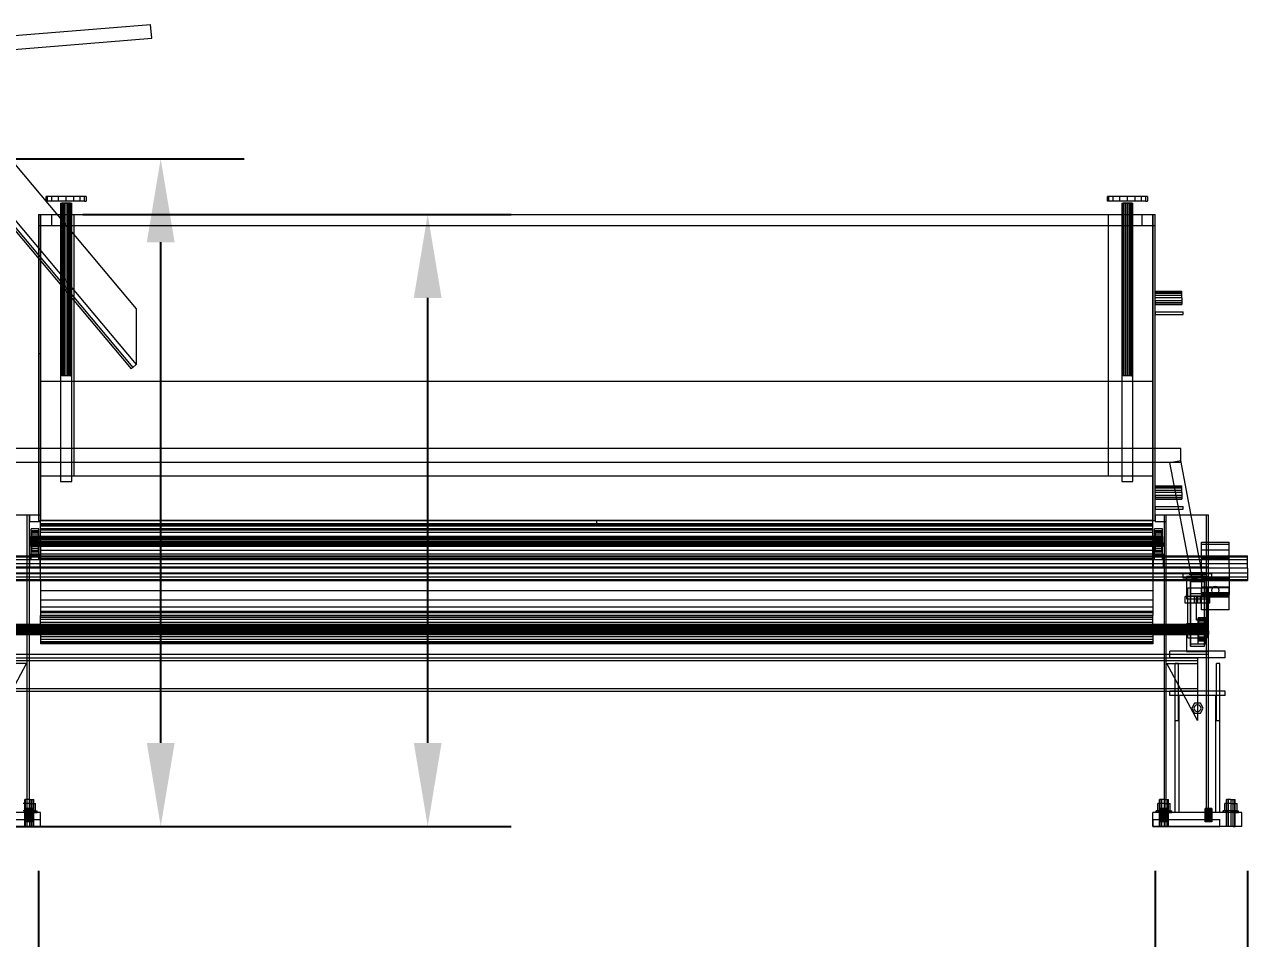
# Model space of a CAD drawing. Header units: millimetres. Extents: x -1970 to 34302, y -65268 to 6837.
# Drawn here: x 32103 to 34302, y -202 to 1442 of the extents above; entities that cross this region are included whole.
import ezdxf

# ---------------------------------------------------------------- set-up
doc = ezdxf.new("R2010")
doc.units = ezdxf.units.MM
for name, color, linetype, lineweight in [('COTAS_P', 1, 'Continuous', 0), ('lateral_C07', 7, 'Continuous', 0), ('lateral_tolva_provisional', 7, 'Continuous', 0)]:
    doc.layers.add(name, color=color, linetype=linetype, lineweight=lineweight)
doc.dimstyles.new('R19_100', dxfattribs={"dimtxt": 250, "dimasz": 150, "dimexe": 150, "dimexo": 80, "dimgap": 100, "dimtad": 1, "dimtih": 1, "dimtoh": 1, "dimdsep": 46, "dimcen": 0.09, "dimadec": 0, "dimazin": 0, "dimtfac": 1, "dimtdec": 4, "dimtofl": 0, "dimtmove": 0, "dimatfit": 3, "dimfxl": 1, "dimtolj": 1, "dimtzin": 0, "dimarcsym": 0})

# ---------------------------------------------------------------- blocks, each defined once
blk = doc.blocks.new('*D11')
at = {"layer": 'COTAS_P', "color": 0, "lineweight": -2, "transparency": 16777216}
for p, q in [((32028.1, 1200), (32498.1, 1200)), ((32348.1, 150), (32348.1, 1050)), ((32028.1, 0), (32498.1, 0))]:
    blk.add_line(p, q, dxfattribs=at)
at = {"layer": 'COTAS_P', "color": 0, "transparency": 16777216}
for points in [[(32323.1, 1050), (32373.1, 1050), (32348.1, 1200)], [(32323.1, 150), (32373.1, 150), (32348.1, 0)]]:
    blk.add_solid(points, dxfattribs=at)
at = {"layer": 'Defpoints', "color": 0, "transparency": 16777216}
for p in [(31948.1, 1200), (32348.1, 1200), (31948.1, 0)]:
    blk.add_point(p, dxfattribs=at)
blk = doc.blocks.new('*D20')
at = {"layer": 'COTAS_P', "color": 0, "lineweight": -2, "transparency": 16777216}
for p, q in [((32128.1, -80), (32128.1, -1050)), ((34136.1, -80), (34136.1, -1050)), ((32278.1, -900), (33986.1, -900))]:
    blk.add_line(p, q, dxfattribs=at)
at = {"layer": 'COTAS_P', "color": 0, "transparency": 16777216}
for points in [[(32278.1, -875), (32278.1, -925), (32128.1, -900)], [(33986.1, -875), (33986.1, -925), (34136.1, -900)]]:
    blk.add_solid(points, dxfattribs=at)
at = {"layer": 'Defpoints', "color": 0, "transparency": 16777216}
for p in [(32128.1, 0), (34136.1, 0), (34136.1, -900)]:
    blk.add_point(p, dxfattribs=at)
blk = doc.blocks.new('*D21')
at = {"layer": 'COTAS_P', "color": 0, "lineweight": -2, "transparency": 16777216}
for p, q in [((32208.1, 1100), (32978.1, 1100)), ((32828.1, 150), (32828.1, 950)), ((32208.1, 0), (32978.1, 0))]:
    blk.add_line(p, q, dxfattribs=at)
at = {"layer": 'COTAS_P', "color": 0, "transparency": 16777216}
for points in [[(32803.1, 950), (32853.1, 950), (32828.1, 1100)], [(32803.1, 150), (32853.1, 150), (32828.1, 0)]]:
    blk.add_solid(points, dxfattribs=at)
at = {"layer": 'Defpoints', "color": 0, "transparency": 16777216}
for p in [(32128.1, 1100), (32828.1, 1100), (32128.1, 0)]:
    blk.add_point(p, dxfattribs=at)
blk = doc.blocks.new('*D22')
at = {"layer": 'COTAS_P', "color": 0, "lineweight": -2, "transparency": 16777216}
for p, q in [((112.7, -80), (112.7, -2650)), ((34302.1, -80), (34302.1, -2650)), ((262.7, -2500), (34152.1, -2500))]:
    blk.add_line(p, q, dxfattribs=at)
at = {"layer": 'COTAS_P', "color": 0, "transparency": 16777216}
for points in [[(262.7, -2475), (262.7, -2525), (112.7, -2500)], [(34152.1, -2475), (34152.1, -2525), (34302.1, -2500)]]:
    blk.add_solid(points, dxfattribs=at)
at = {"layer": 'Defpoints', "color": 0, "transparency": 16777216}
for p in [(112.7, 0), (34302.1, 0), (34302.1, -2500)]:
    blk.add_point(p, dxfattribs=at)

msp = doc.modelspace()

# ---------------------------------------------------------------- linework, layer by layer
at = {"layer": 'lateral_C07'}
for p, q in [((31771.705, 1396.446), (32329.89, 1441.503)), ((32331.901, 1416.584), (32329.89, 1441.503)), ((31773.717, 1371.527), (32331.901, 1416.584))]:
    msp.add_line(p, q, dxfattribs=at)
at = {"layer": 'lateral_tolva_provisional'}
for p, q in [((32037.083, 1248), (32303.917, 930)), ((32037.083, 1148), (32303.917, 830)), ((32027.891, 1140.287), (32294.724, 822.287)), ((32030.955, 1142.858), (32297.789, 824.858)), ((32144.824, 1132), (32142.083, 1132)), ((32142.083, 1124), (32142.083, 1132)), ((32144.824, 1124), (32142.083, 1124)), ((32152.627, 1132), (32144.824, 1132)), ((32144.824, 1124), (32144.824, 1132)), ((32152.627, 1124), (32144.824, 1124)), ((32164.307, 1132), (32152.627, 1132)), ((32152.627, 1124), (32152.627, 1132)), ((32164.307, 1124), (32152.627, 1124)), ((32178.083, 1132), (32164.307, 1132)), ((32164.307, 1124), (32164.307, 1132)), ((32178.083, 1124), (32164.307, 1124)), ((32191.86, 1132), (32178.083, 1132)), ((32178.083, 1124), (32178.083, 1132)), ((32191.86, 1124), (32178.083, 1124)), ((32203.539, 1132), (32191.86, 1132)), ((32191.86, 1124), (32191.86, 1132)), ((32203.539, 1124), (32191.86, 1124)), ((32211.343, 1132), (32203.539, 1132)), ((32203.539, 1124), (32203.539, 1132)), ((32211.343, 1124), (32203.539, 1124)), ((32214.083, 1132), (32211.343, 1132)), ((32211.343, 1124), (32211.343, 1132)), ((32211.343, 1124), (32214.083, 1124)), ((32214.083, 1132), (32214.083, 1124)), ((34052.824, 1132), (34050.083, 1132)), ((34050.083, 1124), (34050.083, 1132)), ((34052.824, 1124), (34050.083, 1124)), ((34060.627, 1132), (34052.824, 1132)), ((34052.824, 1124), (34052.824, 1132)), ((34060.627, 1124), (34052.824, 1124)), ((34072.307, 1132), (34060.627, 1132)), ((34060.627, 1124), (34060.627, 1132)), ((34072.307, 1124), (34060.627, 1124)), ((34086.083, 1132), (34072.307, 1132)), ((34072.307, 1124), (34072.307, 1132)), ((34086.083, 1124), (34072.307, 1124)), ((34099.86, 1132), (34086.083, 1132)), ((34086.083, 1124), (34086.083, 1132)), ((34099.86, 1124), (34086.083, 1124)), ((34111.539, 1132), (34099.86, 1132)), ((34099.86, 1124), (34099.86, 1132)), ((34111.539, 1124), (34099.86, 1124)), ((34119.343, 1132), (34111.539, 1132)), ((34111.539, 1124), (34111.539, 1132)), ((34119.343, 1124), (34111.539, 1124)), ((34122.083, 1132), (34119.343, 1132)), ((34119.343, 1124), (34119.343, 1132)), ((34119.343, 1124), (34122.083, 1124)), ((34122.083, 1132), (34122.083, 1124)), ((32128.083, 1100), (32132.083, 1100)), ((32128.083, 1100), (32128.083, 550)), ((32128.083, 1100), (32152.083, 1100)), ((32128.083, 1100), (32128.083, 1080)), ((32132.083, 550), (32132.083, 1100)), ((32132.083, 1100), (34132.083, 1100)), ((32132.083, 1100), (32132.083, 630)), ((32152.083, 1080), (32152.083, 1100)), ((32152.083, 1100), (34112.083, 1100)), ((32168.083, 1120), (32188.083, 1120)), ((32168.083, 1120), (32168.083, 620)), ((32170.692, 1120), (32170.083, 1120)), ((32170.083, 810), (32170.083, 1120)), ((32172.426, 1120), (32170.692, 1120)), ((32170.692, 810), (32170.692, 1120)), ((32175.022, 1120), (32172.426, 1120)), ((32172.426, 810), (32172.426, 1120)), ((32178.083, 1120), (32175.022, 1120)), ((32175.022, 810), (32175.022, 1120)), ((32181.145, 1120), (32178.083, 1120)), ((32178.083, 810), (32178.083, 1120)), ((32183.74, 1120), (32181.145, 1120)), ((32181.145, 810), (32181.145, 1120)), ((32185.474, 1120), (32183.74, 1120)), ((32183.74, 810), (32183.74, 1120)), ((32186.083, 1120), (32185.474, 1120)), ((32185.474, 810), (32185.474, 1120)), ((32186.083, 1120), (32186.083, 810)), ((32188.083, 620), (32188.083, 1120)), ((32192.083, 1100), (34052.083, 1100)), ((32192.083, 1100), (32192.083, 630)), ((34052.083, 630), (34052.083, 1100)), ((34076.083, 1120), (34096.083, 1120)), ((34076.083, 1120), (34076.083, 620)), ((34078.692, 1120), (34078.083, 1120)), ((34078.083, 810), (34078.083, 1120)), ((34080.426, 1120), (34078.692, 1120)), ((34078.692, 810), (34078.692, 1120)), ((34083.022, 1120), (34080.426, 1120)), ((34080.426, 810), (34080.426, 1120)), ((34086.083, 1120), (34083.022, 1120)), ((34083.022, 810), (34083.022, 1120)), ((34089.145, 1120), (34086.083, 1120)), ((34086.083, 810), (34086.083, 1120)), ((34091.74, 1120), (34089.145, 1120)), ((34089.145, 810), (34089.145, 1120)), ((34093.474, 1120), (34091.74, 1120)), ((34091.74, 810), (34091.74, 1120)), ((34094.083, 1120), (34093.474, 1120)), ((34093.474, 810), (34093.474, 1120)), ((34094.083, 1120), (34094.083, 810)), ((34096.083, 620), (34096.083, 1120)), ((34112.083, 1100), (34136.083, 1100)), ((34112.083, 1100), (34112.083, 1080)), ((34132.083, 1100), (34136.083, 1100)), ((34132.083, 1100), (34132.083, 550)), ((34132.083, 630), (34132.083, 1100)), ((34136.083, 550), (34136.083, 1100)), ((34136.083, 1080), (34136.083, 1100)), ((32128.083, 1080), (32152.083, 1080)), ((32152.083, 1080), (34112.083, 1080)), ((34112.083, 1080), (34136.083, 1080)), ((34136.083, 961.087), (34136.083, 962)), ((34136.083, 962), (34184.083, 962)), ((34136.083, 958.485), (34136.083, 961.087)), ((34136.083, 961.087), (34184.083, 961.087)), ((34136.083, 954.592), (34136.083, 958.485)), ((34136.083, 958.485), (34184.083, 958.485)), ((34136.083, 950), (34136.083, 954.592)), ((34136.083, 954.592), (34184.083, 954.592)), ((34136.083, 945.408), (34136.083, 950)), ((34184.083, 950), (34136.083, 950)), ((34184.083, 961.087), (34184.083, 962)), ((34184.083, 958.485), (34184.083, 961.087)), ((34184.083, 954.592), (34184.083, 958.485)), ((34184.083, 950), (34184.083, 954.592)), ((34184.083, 950), (34184.083, 945.408)), ((32303.917, 930), (32303.917, 830)), ((34136.083, 945.408), (34136.083, 941.515)), ((34136.083, 945.408), (34184.083, 945.408)), ((34136.083, 941.515), (34136.083, 938.913)), ((34136.083, 941.515), (34184.083, 941.515)), ((34136.083, 938.913), (34136.083, 938)), ((34136.083, 938.913), (34184.083, 938.913)), ((34136.083, 938), (34184.083, 938)), ((34136.083, 925), (34186.083, 925)), ((34136.083, 925), (34136.083, 920)), ((34184.083, 945.408), (34184.083, 941.515)), ((34184.083, 941.515), (34184.083, 938.913)), ((34184.083, 938.913), (34184.083, 938)), ((34186.083, 920), (34186.083, 925)), ((34136.083, 920), (34186.083, 920)), ((32128.083, 850), (32132.083, 850)), ((32128.083, 850), (32128.083, 550)), ((32132.083, 550), (32132.083, 850)), ((32297.789, 824.858), (32294.724, 822.287)), ((32303.917, 830), (32297.789, 824.858)), ((32132.083, 800), (34132.083, 800)), ((32132.083, 800), (32132.083, 550)), ((32170.692, 810), (32170.083, 810)), ((32172.426, 810), (32170.692, 810)), ((32175.022, 810), (32172.426, 810)), ((32178.083, 810), (32175.022, 810)), ((32181.145, 810), (32178.083, 810)), ((32183.74, 810), (32181.145, 810)), ((32185.474, 810), (32183.74, 810)), ((32185.474, 810), (32186.083, 810)), ((34078.692, 810), (34078.083, 810)), ((34080.426, 810), (34078.692, 810)), ((34083.022, 810), (34080.426, 810)), ((34086.083, 810), (34083.022, 810)), ((34089.145, 810), (34086.083, 810)), ((34091.74, 810), (34089.145, 810)), ((34093.474, 810), (34091.74, 810)), ((34093.474, 810), (34094.083, 810)), ((34132.083, 550), (34132.083, 800)), ((34182.083, 679), (32082.083, 679)), ((34182.083, 654), (34182.083, 679)), ((34182.083, 654), (32082.083, 654)), ((34162.26, 654.129), (34181.907, 657.871)), ((34202.26, 444.129), (34162.26, 654.129)), ((34221.907, 447.871), (34181.907, 657.871)), ((32132.083, 630), (34132.083, 630)), ((32168.083, 620), (32188.083, 620)), ((32192.083, 630), (34052.083, 630)), ((34076.083, 620), (34096.083, 620)), ((34136.083, 611.087), (34136.083, 612)), ((34136.083, 612), (34184.083, 612)), ((34136.083, 608.485), (34136.083, 611.087)), ((34136.083, 611.087), (34184.083, 611.087)), ((34136.083, 604.592), (34136.083, 608.485)), ((34136.083, 608.485), (34184.083, 608.485)), ((34136.083, 600), (34136.083, 604.592)), ((34136.083, 604.592), (34184.083, 604.592)), ((34136.083, 595.408), (34136.083, 600)), ((34184.083, 600), (34136.083, 600)), ((34136.083, 595.408), (34136.083, 591.515)), ((34136.083, 595.408), (34184.083, 595.408)), ((34184.083, 611.087), (34184.083, 612)), ((34184.083, 608.485), (34184.083, 611.087)), ((34184.083, 604.592), (34184.083, 608.485)), ((34184.083, 600), (34184.083, 604.592)), ((34184.083, 600), (34184.083, 595.408)), ((34184.083, 595.408), (34184.083, 591.515)), ((34136.083, 591.515), (34136.083, 588.913)), ((34136.083, 591.515), (34184.083, 591.515)), ((34136.083, 588.913), (34136.083, 588)), ((34136.083, 588.913), (34184.083, 588.913)), ((34136.083, 588), (34184.083, 588)), ((34136.083, 575), (34186.083, 575)), ((34136.083, 575), (34136.083, 570)), ((34184.083, 591.515), (34184.083, 588.913)), ((34184.083, 588.913), (34184.083, 588)), ((34186.083, 570), (34186.083, 575)), ((32036.083, 560), (32108.083, 560)), ((32108.083, 12), (32108.083, 560)), ((32108.083, 560), (32112.083, 560)), ((32112.083, 12), (32112.083, 560)), ((32112.083, 560), (32132.083, 560)), ((32112.083, 560), (32112.083, 548)), ((32128.083, 550), (32132.083, 550)), ((32132.083, 548), (32132.083, 560)), ((32132.083, 550), (34132.083, 550)), ((33132.083, 550), (32132.083, 550)), ((32132.083, 544), (32132.083, 550)), ((34132.083, 550), (33132.083, 550)), ((33132.083, 544), (33132.083, 550)), ((34132.083, 550), (34136.083, 550)), ((34132.083, 544), (34132.083, 550)), ((34136.083, 570), (34186.083, 570)), ((34136.083, 560), (34156.083, 560)), ((34136.083, 560), (34136.083, 548)), ((34152.083, 560), (34156.083, 560)), ((34152.083, 560), (34152.083, 12)), ((34156.083, 12), (34156.083, 560)), ((34156.083, 560), (34228.083, 560)), ((34156.083, 548), (34156.083, 560)), ((34228.083, 12), (34228.083, 560)), ((34228.083, 560), (34232.083, 560)), ((34232.083, 12), (34232.083, 560)), ((32112.083, 548), (32132.083, 548)), ((32129.083, 535), (32115.083, 535)), ((32115.083, 487), (32115.083, 535)), ((32116.083, 530.353), (32116.083, 531)), ((32116.083, 531), (32116.083, 521)), ((32128.083, 531), (32116.083, 531)), ((32116.083, 528.454), (32116.083, 530.353)), ((32116.083, 530.353), (32116.083, 520.693)), ((32128.083, 530.353), (32116.083, 530.353)), ((32116.083, 525.435), (32116.083, 528.454)), ((32116.083, 528.454), (32116.083, 519.794)), ((32128.083, 528.454), (32116.083, 528.454)), ((32128.083, 521), (32128.083, 531)), ((32128.083, 531), (32128.083, 530.353)), ((32128.083, 520.693), (32128.083, 530.353)), ((32128.083, 530.353), (32128.083, 528.454)), ((32128.083, 519.794), (32128.083, 528.454)), ((32128.083, 528.454), (32128.083, 525.435)), ((32129.083, 487), (32129.083, 535)), ((33132.083, 544), (32132.083, 544)), ((32132.083, 541.274), (32132.083, 544)), ((32132.083, 544), (34132.083, 544)), ((32132.083, 542.91), (32132.083, 544)), ((32132.083, 539.713), (32132.083, 542.91)), ((34132.083, 542.91), (32132.083, 542.91)), ((32132.083, 533.282), (32132.083, 541.274)), ((32132.083, 541.274), (34132.083, 541.274)), ((32132.083, 534.627), (32132.083, 539.713)), ((34132.083, 539.713), (32132.083, 539.713)), ((32132.083, 528), (32132.083, 534.627)), ((34132.083, 534.627), (32132.083, 534.627)), ((32132.083, 520.569), (32132.083, 533.282)), ((32132.083, 533.282), (34132.083, 533.282)), ((32132.083, 520.282), (32132.083, 528)), ((34132.083, 528), (32132.083, 528)), ((34132.083, 544), (33132.083, 544)), ((34132.083, 541.274), (34132.083, 544)), ((34132.083, 542.91), (34132.083, 544)), ((34132.083, 539.713), (34132.083, 542.91)), ((34132.083, 533.282), (34132.083, 541.274)), ((34132.083, 534.627), (34132.083, 539.713)), ((34132.083, 528), (34132.083, 534.627)), ((34132.083, 520.569), (34132.083, 533.282)), ((34132.083, 520.282), (34132.083, 528)), ((34149.083, 535), (34135.083, 535)), ((34135.083, 487), (34135.083, 535)), ((34136.083, 548), (34156.083, 548)), ((34136.083, 530.353), (34136.083, 531)), ((34136.083, 531), (34136.083, 521)), ((34148.083, 531), (34136.083, 531)), ((34136.083, 528.454), (34136.083, 530.353)), ((34136.083, 530.353), (34136.083, 520.693)), ((34148.083, 530.353), (34136.083, 530.353)), ((34136.083, 525.435), (34136.083, 528.454)), ((34136.083, 528.454), (34136.083, 519.794)), ((34148.083, 528.454), (34136.083, 528.454)), ((34148.083, 521), (34148.083, 531)), ((34148.083, 531), (34148.083, 530.353)), ((34148.083, 520.693), (34148.083, 530.353)), ((34148.083, 530.353), (34148.083, 528.454)), ((34148.083, 519.794), (34148.083, 528.454)), ((34148.083, 528.454), (34148.083, 525.435)), ((34149.083, 487), (34149.083, 535)), ((32114.083, 520.693), (32114.083, 521)), ((34150.083, 521), (32114.083, 521)), ((32114.083, 519.794), (32114.083, 520.693)), ((34150.083, 520.693), (32114.083, 520.693)), ((32114.083, 518.364), (32114.083, 519.794)), ((34150.083, 519.794), (32114.083, 519.794)), ((32114.083, 516.5), (32114.083, 518.364)), ((34150.083, 518.364), (32114.083, 518.364)), ((32114.083, 514.329), (32114.083, 516.5)), ((34150.083, 516.5), (32114.083, 516.5)), ((32114.083, 512), (32114.083, 514.329)), ((34150.083, 514.329), (32114.083, 514.329)), ((32114.083, 512), (32114.083, 509.671)), ((32114.083, 512), (34150.083, 512)), ((32114.083, 509.671), (32114.083, 507.5)), ((34150.083, 509.671), (32114.083, 509.671)), ((32114.083, 507.5), (32114.083, 505.636)), ((34150.083, 507.5), (32114.083, 507.5)), ((32116.083, 521.5), (32116.083, 525.435)), ((32116.083, 525.435), (32116.083, 518.364)), ((32128.083, 525.435), (32116.083, 525.435)), ((32116.083, 516.918), (32116.083, 521.5)), ((32116.083, 521.5), (32116.083, 516.5)), ((32128.083, 521.5), (32116.083, 521.5)), ((32116.083, 521), (32116.083, 520.693)), ((32116.083, 521), (32128.083, 521)), ((32116.083, 520.693), (32116.083, 519.794)), ((32116.083, 520.693), (32128.083, 520.693)), ((32116.083, 519.794), (32116.083, 518.364)), ((32116.083, 519.794), (32128.083, 519.794)), ((32116.083, 518.364), (32116.083, 516.5)), ((32116.083, 518.364), (32128.083, 518.364)), ((32116.083, 512), (32116.083, 516.918)), ((32116.083, 516.918), (32116.083, 514.329)), ((32128.083, 516.918), (32116.083, 516.918)), ((32116.083, 516.5), (32116.083, 514.329)), ((32116.083, 516.5), (32128.083, 516.5)), ((32116.083, 514.329), (32116.083, 512)), ((32116.083, 514.329), (32128.083, 514.329)), ((32128.083, 512), (32116.083, 512)), ((32116.083, 512), (32116.083, 507.082)), ((32116.083, 509.671), (32116.083, 512)), ((32116.083, 507.082), (32116.083, 509.671)), ((32116.083, 509.671), (32128.083, 509.671)), ((32116.083, 507.5), (32116.083, 509.671)), ((32116.083, 502.5), (32116.083, 507.5)), ((32116.083, 507.5), (32128.083, 507.5)), ((32116.083, 505.636), (32116.083, 507.5)), ((32128.083, 507.082), (32116.083, 507.082)), ((32116.083, 507.082), (32116.083, 502.5)), ((32128.083, 518.364), (32128.083, 525.435)), ((32128.083, 525.435), (32128.083, 521.5)), ((32128.083, 516.5), (32128.083, 521.5)), ((32128.083, 521.5), (32128.083, 516.918)), ((32128.083, 520.693), (32128.083, 521)), ((32128.083, 519.794), (32128.083, 520.693)), ((32128.083, 518.364), (32128.083, 519.794)), ((32128.083, 516.5), (32128.083, 518.364)), ((32128.083, 514.329), (32128.083, 516.918)), ((32128.083, 516.918), (32128.083, 512)), ((32128.083, 514.329), (32128.083, 516.5)), ((32128.083, 512), (32128.083, 514.329)), ((32128.083, 512), (32128.083, 509.671)), ((32128.083, 507.082), (32128.083, 512)), ((32128.083, 509.671), (32128.083, 507.082)), ((32128.083, 509.671), (32128.083, 507.5)), ((32128.083, 507.5), (32128.083, 502.5)), ((32128.083, 507.5), (32128.083, 505.636)), ((32128.083, 502.5), (32128.083, 507.082)), ((32132.083, 504), (32132.083, 520.569)), ((32132.083, 520.569), (34132.083, 520.569)), ((32132.083, 512), (32132.083, 520.282)), ((34132.083, 520.282), (32132.083, 520.282)), ((32132.083, 512), (32132.083, 503.718)), ((32132.083, 512), (34132.083, 512)), ((34132.083, 504), (34132.083, 520.569)), ((34132.083, 512), (34132.083, 520.282)), ((34132.083, 503.718), (34132.083, 512)), ((34136.083, 521.5), (34136.083, 525.435)), ((34136.083, 525.435), (34136.083, 518.364)), ((34148.083, 525.435), (34136.083, 525.435)), ((34136.083, 516.918), (34136.083, 521.5)), ((34136.083, 521.5), (34136.083, 516.5)), ((34148.083, 521.5), (34136.083, 521.5)), ((34136.083, 521), (34136.083, 520.693)), ((34136.083, 521), (34148.083, 521)), ((34136.083, 520.693), (34136.083, 519.794)), ((34136.083, 520.693), (34148.083, 520.693)), ((34136.083, 519.794), (34136.083, 518.364)), ((34136.083, 519.794), (34148.083, 519.794)), ((34136.083, 518.364), (34136.083, 516.5)), ((34136.083, 518.364), (34148.083, 518.364)), ((34136.083, 512), (34136.083, 516.918)), ((34136.083, 516.918), (34136.083, 514.329)), ((34148.083, 516.918), (34136.083, 516.918)), ((34136.083, 516.5), (34136.083, 514.329)), ((34136.083, 516.5), (34148.083, 516.5)), ((34136.083, 514.329), (34136.083, 512)), ((34136.083, 514.329), (34148.083, 514.329)), ((34148.083, 512), (34136.083, 512)), ((34136.083, 512), (34136.083, 507.082)), ((34136.083, 509.671), (34136.083, 512)), ((34136.083, 507.082), (34136.083, 509.671)), ((34136.083, 509.671), (34148.083, 509.671)), ((34136.083, 507.5), (34136.083, 509.671)), ((34136.083, 502.5), (34136.083, 507.5)), ((34136.083, 507.5), (34148.083, 507.5)), ((34136.083, 505.636), (34136.083, 507.5)), ((34148.083, 507.082), (34136.083, 507.082)), ((34136.083, 507.082), (34136.083, 502.5)), ((34148.083, 518.364), (34148.083, 525.435)), ((34148.083, 525.435), (34148.083, 521.5)), ((34148.083, 516.5), (34148.083, 521.5)), ((34148.083, 521.5), (34148.083, 516.918)), ((34148.083, 520.693), (34148.083, 521)), ((34148.083, 519.794), (34148.083, 520.693)), ((34148.083, 518.364), (34148.083, 519.794)), ((34148.083, 516.5), (34148.083, 518.364)), ((34148.083, 514.329), (34148.083, 516.918)), ((34148.083, 516.918), (34148.083, 512)), ((34148.083, 514.329), (34148.083, 516.5)), ((34148.083, 512), (34148.083, 514.329)), ((34148.083, 512), (34148.083, 509.671)), ((34148.083, 507.082), (34148.083, 512)), ((34148.083, 509.671), (34148.083, 507.082)), ((34148.083, 509.671), (34148.083, 507.5)), ((34148.083, 507.5), (34148.083, 502.5)), ((34148.083, 507.5), (34148.083, 505.636)), ((34148.083, 502.5), (34148.083, 507.082)), ((34150.083, 520.693), (34150.083, 521)), ((34150.083, 519.794), (34150.083, 520.693)), ((34150.083, 518.364), (34150.083, 519.794)), ((34150.083, 516.5), (34150.083, 518.364)), ((34150.083, 514.329), (34150.083, 516.5)), ((34150.083, 512), (34150.083, 514.329)), ((34150.083, 509.671), (34150.083, 512)), ((34150.083, 509.671), (34150.083, 507.5)), ((34150.083, 507.5), (34150.083, 505.636)), ((34219.083, 507.422), (34219.083, 511)), ((34219.083, 511), (34269.083, 511)), ((34219.083, 497.234), (34219.083, 507.422)), ((34219.083, 507.422), (34269.083, 507.422)), ((34269.083, 507.422), (34269.083, 511)), ((34269.083, 497.234), (34269.083, 507.422)), ((31962.083, 486), (34302.083, 486)), ((31962.083, 484.325), (34302.083, 484.325)), ((32113.083, 489), (32131.083, 489)), ((32113.083, 465), (32113.083, 489)), ((32114.083, 505.636), (32114.083, 504.206)), ((34150.083, 505.636), (32114.083, 505.636)), ((32114.083, 504.206), (32114.083, 503.307)), ((34150.083, 504.206), (32114.083, 504.206)), ((32114.083, 503.307), (32114.083, 503)), ((34150.083, 503.307), (32114.083, 503.307)), ((34150.083, 503), (32114.083, 503)), ((32129.083, 489), (32115.083, 489)), ((32115.083, 479), (32115.083, 489)), ((32129.083, 487), (32115.083, 487)), ((32116.083, 498.565), (32116.083, 505.636)), ((32116.083, 505.636), (32128.083, 505.636)), ((32116.083, 504.206), (32116.083, 505.636)), ((32116.083, 495.546), (32116.083, 504.206)), ((32116.083, 504.206), (32128.083, 504.206)), ((32116.083, 503.307), (32116.083, 504.206)), ((32116.083, 493.647), (32116.083, 503.307)), ((32116.083, 503.307), (32128.083, 503.307)), ((32116.083, 503), (32116.083, 503.307)), ((32116.083, 493), (32116.083, 503)), ((32116.083, 503), (32128.083, 503)), ((32128.083, 502.5), (32116.083, 502.5)), ((32116.083, 502.5), (32116.083, 498.565)), ((32128.083, 498.565), (32116.083, 498.565)), ((32116.083, 498.565), (32116.083, 495.546)), ((32128.083, 495.546), (32116.083, 495.546)), ((32116.083, 495.546), (32116.083, 493.647)), ((32128.083, 493.647), (32116.083, 493.647)), ((32116.083, 493.647), (32116.083, 493)), ((32128.083, 493), (32116.083, 493)), ((32128.083, 505.636), (32128.083, 498.565)), ((32128.083, 505.636), (32128.083, 504.206)), ((32128.083, 504.206), (32128.083, 495.546)), ((32128.083, 504.206), (32128.083, 503.307)), ((32128.083, 503.307), (32128.083, 493.647)), ((32128.083, 503.307), (32128.083, 503)), ((32128.083, 503), (32128.083, 493)), ((32128.083, 498.565), (32128.083, 502.5)), ((32128.083, 495.546), (32128.083, 498.565)), ((32128.083, 493.647), (32128.083, 495.546)), ((32128.083, 493), (32128.083, 493.647)), ((32129.083, 479), (32129.083, 489)), ((32131.083, 465), (32131.083, 489)), ((32132.083, 484.706), (32132.083, 504)), ((32132.083, 504), (34132.083, 504)), ((32132.083, 503.718), (32132.083, 496)), ((34132.083, 503.718), (32132.083, 503.718)), ((32132.083, 496), (32132.083, 489.373)), ((34132.083, 496), (32132.083, 496)), ((32132.083, 489.373), (32132.083, 484.287)), ((34132.083, 489.373), (32132.083, 489.373)), ((32132.083, 464), (32132.083, 484.706)), ((32132.083, 484.706), (34132.083, 484.706)), ((32132.083, 484.287), (32132.083, 481.09)), ((34132.083, 484.287), (32132.083, 484.287)), ((34132.083, 484.706), (34132.083, 504)), ((34132.083, 503.718), (34132.083, 496)), ((34132.083, 496), (34132.083, 489.373)), ((34132.083, 489.373), (34132.083, 484.287)), ((34132.083, 464), (34132.083, 484.706)), ((34132.083, 484.287), (34132.083, 481.09)), ((34133.083, 489), (34151.083, 489)), ((34133.083, 465), (34133.083, 489)), ((34149.083, 489), (34135.083, 489)), ((34135.083, 479), (34135.083, 489)), ((34149.083, 487), (34135.083, 487)), ((34136.083, 498.565), (34136.083, 505.636)), ((34136.083, 505.636), (34148.083, 505.636)), ((34136.083, 504.206), (34136.083, 505.636)), ((34136.083, 495.546), (34136.083, 504.206)), ((34136.083, 504.206), (34148.083, 504.206)), ((34136.083, 503.307), (34136.083, 504.206)), ((34136.083, 493.647), (34136.083, 503.307)), ((34136.083, 503.307), (34148.083, 503.307)), ((34136.083, 503), (34136.083, 503.307)), ((34136.083, 493), (34136.083, 503)), ((34136.083, 503), (34148.083, 503)), ((34148.083, 502.5), (34136.083, 502.5)), ((34136.083, 502.5), (34136.083, 498.565)), ((34148.083, 498.565), (34136.083, 498.565)), ((34136.083, 498.565), (34136.083, 495.546)), ((34148.083, 495.546), (34136.083, 495.546)), ((34136.083, 495.546), (34136.083, 493.647)), ((34148.083, 493.647), (34136.083, 493.647)), ((34136.083, 493.647), (34136.083, 493)), ((34148.083, 493), (34136.083, 493)), ((34148.083, 505.636), (34148.083, 498.565)), ((34148.083, 505.636), (34148.083, 504.206)), ((34148.083, 504.206), (34148.083, 495.546)), ((34148.083, 504.206), (34148.083, 503.307)), ((34148.083, 503.307), (34148.083, 493.647)), ((34148.083, 503.307), (34148.083, 503)), ((34148.083, 503), (34148.083, 493)), ((34148.083, 498.565), (34148.083, 502.5)), ((34148.083, 495.546), (34148.083, 498.565)), ((34148.083, 493.647), (34148.083, 495.546)), ((34148.083, 493), (34148.083, 493.647)), ((34149.083, 479), (34149.083, 489)), ((34150.083, 505.636), (34150.083, 504.206)), ((34150.083, 504.206), (34150.083, 503.307)), ((34150.083, 503.307), (34150.083, 503)), ((34151.083, 465), (34151.083, 489)), ((34219.083, 481.986), (34219.083, 497.234)), ((34219.083, 497.234), (34269.083, 497.234)), ((34269.083, 481.986), (34269.083, 497.234)), ((34302.083, 484.325), (34302.083, 486)), ((34302.083, 479.556), (34302.083, 484.325)), ((31962.083, 479.556), (34302.083, 479.556)), ((31962.083, 472.419), (34302.083, 472.419)), ((34302.083, 464), (31962.083, 464)), ((34232.083, 466), (32032.083, 466)), ((32113.083, 465), (32131.083, 465)), ((32129.083, 479), (32115.083, 479)), ((32132.083, 481.09), (32132.083, 480)), ((34132.083, 481.09), (32132.083, 481.09)), ((34132.083, 480), (32132.083, 480)), ((32132.083, 443.294), (32132.083, 464)), ((34132.083, 464), (32132.083, 464)), ((34132.083, 481.09), (34132.083, 480)), ((34132.083, 464), (34132.083, 443.294)), ((34133.083, 465), (34151.083, 465)), ((34149.083, 479), (34135.083, 479)), ((34219.083, 464), (34219.083, 481.986)), ((34219.083, 481.986), (34269.083, 481.986)), ((34219.083, 446.014), (34219.083, 464)), ((34269.083, 464), (34219.083, 464)), ((34232.083, 454), (34232.083, 466)), ((34269.083, 464), (34269.083, 481.986)), ((34269.083, 464), (34269.083, 446.014)), ((34302.083, 472.419), (34302.083, 479.556)), ((34302.083, 464), (34302.083, 472.419)), ((34302.083, 464), (34302.083, 455.581)), ((31962.083, 455.581), (34302.083, 455.581)), ((31962.083, 448.444), (34302.083, 448.444)), ((31962.083, 443.675), (34302.083, 443.675)), ((31962.083, 442), (34302.083, 442)), ((34232.083, 454), (32032.083, 454)), ((32132.083, 443.294), (32132.083, 424)), ((32132.083, 443.294), (34132.083, 443.294)), ((34132.083, 443.294), (34132.083, 424)), ((34238.083, 454), (34186.083, 454)), ((34186.083, 446), (34186.083, 454)), ((34238.083, 446), (34186.083, 446)), ((34192.083, 449), (34192.083, 409)), ((34232.083, 449), (34192.083, 449)), ((34226.083, 456), (34198.083, 456)), ((34198.083, 452), (34198.083, 456)), ((34226.083, 452), (34198.083, 452)), ((34199.583, 443.958), (34224.583, 443.958)), ((34199.583, 414.042), (34199.583, 443.958)), ((34199.583, 443.958), (34199.583, 353.958)), ((34199.583, 440.149), (34224.583, 440.149)), ((34199.583, 417.851), (34199.583, 440.149)), ((34199.583, 440.149), (34199.583, 350.149)), ((34202.26, 444.129), (34221.907, 447.871)), ((34219.083, 446.014), (34219.083, 430.766)), ((34219.083, 446.014), (34269.083, 446.014)), ((34224.583, 443.958), (34224.583, 414.042)), ((34224.583, 353.958), (34224.583, 443.958)), ((34224.583, 440.149), (34224.583, 417.851)), ((34224.583, 350.149), (34224.583, 440.149)), ((34226.083, 452), (34226.083, 456)), ((34232.083, 409), (34232.083, 449)), ((34238.083, 446), (34238.083, 454)), ((34269.083, 446.014), (34269.083, 430.766)), ((34302.083, 455.581), (34302.083, 448.444)), ((34302.083, 448.444), (34302.083, 443.675)), ((34302.083, 443.675), (34302.083, 442)), ((32132.083, 424), (32132.083, 407.431)), ((32132.083, 424), (34132.083, 424)), ((34132.083, 424), (34132.083, 407.431)), ((34194.583, 429), (34229.583, 429)), ((34194.583, 339), (34194.583, 429)), ((34224.583, 417.851), (34199.583, 417.851)), ((34199.583, 327.851), (34199.583, 417.851)), ((34219.083, 430.766), (34219.083, 420.578)), ((34219.083, 430.766), (34269.083, 430.766)), ((34269.083, 429), (34219.083, 429)), ((34219.083, 414), (34219.083, 429)), ((34219.083, 420.578), (34219.083, 417)), ((34219.083, 420.578), (34269.083, 420.578)), ((34269.083, 418), (34219.083, 418)), ((34219.083, 412), (34219.083, 418)), ((34224.583, 327.851), (34224.583, 417.851)), ((34229.583, 339), (34229.583, 429)), ((34237.616, 426.679), (34237.083, 424)), ((34237.083, 424), (34237.616, 421.321)), ((34239.134, 428.95), (34237.616, 426.679)), ((34237.616, 421.321), (34239.134, 419.05)), ((34241.404, 430.467), (34239.134, 428.95)), ((34239.134, 419.05), (34241.404, 417.533)), ((34244.083, 431), (34241.404, 430.467)), ((34246.762, 430.467), (34244.083, 431)), ((34249.033, 428.95), (34246.762, 430.467)), ((34246.762, 417.533), (34249.033, 419.05)), ((34250.55, 426.679), (34249.033, 428.95)), ((34249.033, 419.05), (34250.55, 421.321)), ((34251.083, 424), (34250.55, 426.679)), ((34250.55, 421.321), (34251.083, 424)), ((34269.083, 430.766), (34269.083, 420.578)), ((34269.083, 414), (34269.083, 429)), ((34269.083, 420.578), (34269.083, 417)), ((34269.083, 412), (34269.083, 418)), ((32132.083, 407.431), (32132.083, 394.718)), ((32132.083, 407.431), (34132.083, 407.431)), ((34132.083, 407.431), (34132.083, 394.718)), ((34234.083, 413), (34190.083, 413)), ((34190.083, 401), (34190.083, 413)), ((34234.083, 401), (34190.083, 401)), ((34192.083, 409), (34232.083, 409)), ((34224.583, 414.042), (34199.583, 414.042)), ((34199.583, 324.042), (34199.583, 414.042)), ((34212.083, 413), (34206.887, 413)), ((34206.887, 401), (34206.887, 413)), ((34212.083, 401), (34206.887, 401)), ((34230.083, 413), (34210.083, 413)), ((34210.083, 370.6), (34210.083, 413)), ((34212.083, 413), (34217.279, 413)), ((34212.083, 413), (34212.083, 401)), ((34217.279, 401), (34212.083, 401)), ((34217.279, 401), (34217.279, 413)), ((34219.083, 417), (34269.083, 417)), ((34269.083, 414), (34219.083, 414)), ((34219.083, 389), (34219.083, 414)), ((34269.083, 412), (34219.083, 412)), ((34224.583, 324.042), (34224.583, 414.042)), ((34230.083, 370.6), (34230.083, 413)), ((34234.083, 401), (34234.083, 413)), ((34241.404, 417.533), (34244.083, 417)), ((34244.083, 417), (34246.762, 417.533)), ((34269.083, 389), (34269.083, 414)), ((32132.083, 394.718), (32132.083, 386.726)), ((32132.083, 394.718), (34132.083, 394.718)), ((32132.083, 386.726), (32132.083, 384)), ((32132.083, 386.726), (34132.083, 386.726)), ((34132.083, 384), (32132.083, 384)), ((32132.083, 384), (32132.083, 379)), ((34132.083, 379), (32132.083, 379)), ((32132.083, 378.135), (32132.083, 379)), ((32132.083, 375.597), (32132.083, 378.135)), ((34132.083, 378.135), (32132.083, 378.135)), ((32132.083, 371.561), (32132.083, 375.597)), ((34132.083, 375.597), (32132.083, 375.597)), ((34132.083, 394.718), (34132.083, 386.726)), ((34132.083, 386.726), (34132.083, 384)), ((34132.083, 384), (34132.083, 379)), ((34132.083, 378.135), (34132.083, 379)), ((34132.083, 375.597), (34132.083, 378.135)), ((34132.083, 371.561), (34132.083, 375.597)), ((34227.083, 374.6), (34213.083, 374.6)), ((34213.083, 332.6), (34213.083, 374.6)), ((34269.083, 389), (34219.083, 389)), ((34227.083, 332.6), (34227.083, 374.6)), ((34232.083, 362.6), (32032.083, 362.6)), ((34232.083, 362.293), (32032.083, 362.293)), ((34232.083, 361.394), (32032.083, 361.394)), ((34232.083, 359.964), (32032.083, 359.964)), ((34232.083, 358.1), (32032.083, 358.1)), ((34232.083, 355.929), (32032.083, 355.929)), ((32032.083, 353.6), (34232.083, 353.6)), ((32132.083, 366.3), (32132.083, 371.561)), ((34132.083, 371.561), (32132.083, 371.561)), ((32132.083, 360.174), (32132.083, 366.3)), ((34132.083, 366.3), (32132.083, 366.3)), ((32132.083, 353.6), (32132.083, 360.174)), ((34132.083, 360.174), (32132.083, 360.174)), ((32132.083, 353.6), (32132.083, 347.026)), ((32132.083, 353.6), (34132.083, 353.6)), ((34132.083, 366.3), (34132.083, 371.561)), ((34132.083, 360.174), (34132.083, 366.3)), ((34132.083, 353.6), (34132.083, 360.174)), ((34132.083, 347.026), (34132.083, 353.6)), ((34192.083, 364), (34192.083, 314)), ((34232.083, 364), (34192.083, 364)), ((34199.583, 353.958), (34199.583, 324.042)), ((34224.583, 353.958), (34199.583, 353.958)), ((34230.083, 370.6), (34210.083, 370.6)), ((34214.083, 371.953), (34214.083, 372.6)), ((34214.083, 372.6), (34214.083, 362.6)), ((34226.083, 372.6), (34214.083, 372.6)), ((34214.083, 370.054), (34214.083, 371.953)), ((34214.083, 371.953), (34214.083, 362.293)), ((34226.083, 371.953), (34214.083, 371.953)), ((34214.083, 367.035), (34214.083, 370.054)), ((34214.083, 370.054), (34214.083, 361.394)), ((34226.083, 370.054), (34214.083, 370.054)), ((34214.083, 363.1), (34214.083, 367.035)), ((34214.083, 367.035), (34214.083, 359.964)), ((34226.083, 367.035), (34214.083, 367.035)), ((34214.083, 358.518), (34214.083, 363.1)), ((34214.083, 363.1), (34214.083, 358.1)), ((34226.083, 363.1), (34214.083, 363.1)), ((34214.083, 362.6), (34214.083, 362.293)), ((34214.083, 362.6), (34226.083, 362.6)), ((34214.083, 362.293), (34214.083, 361.394)), ((34214.083, 362.293), (34226.083, 362.293)), ((34214.083, 361.394), (34214.083, 359.964)), ((34214.083, 361.394), (34226.083, 361.394)), ((34214.083, 359.964), (34214.083, 358.1)), ((34214.083, 359.964), (34226.083, 359.964)), ((34214.083, 353.6), (34214.083, 358.518)), ((34214.083, 358.518), (34214.083, 355.929)), ((34226.083, 358.518), (34214.083, 358.518)), ((34214.083, 358.1), (34214.083, 355.929)), ((34214.083, 358.1), (34226.083, 358.1)), ((34214.083, 355.929), (34214.083, 353.6)), ((34214.083, 355.929), (34226.083, 355.929)), ((34226.083, 353.6), (34214.083, 353.6)), ((34214.083, 353.6), (34214.083, 348.682)), ((34214.083, 351.271), (34214.083, 353.6)), ((34224.583, 324.042), (34224.583, 353.958)), ((34226.083, 362.6), (34226.083, 372.6)), ((34226.083, 372.6), (34226.083, 371.953)), ((34226.083, 362.293), (34226.083, 371.953)), ((34226.083, 371.953), (34226.083, 370.054)), ((34226.083, 361.394), (34226.083, 370.054)), ((34226.083, 370.054), (34226.083, 367.035)), ((34226.083, 359.964), (34226.083, 367.035)), ((34226.083, 367.035), (34226.083, 363.1)), ((34226.083, 358.1), (34226.083, 363.1)), ((34226.083, 363.1), (34226.083, 358.518)), ((34226.083, 362.293), (34226.083, 362.6)), ((34226.083, 361.394), (34226.083, 362.293)), ((34226.083, 359.964), (34226.083, 361.394)), ((34226.083, 358.1), (34226.083, 359.964)), ((34226.083, 355.929), (34226.083, 358.518)), ((34226.083, 358.518), (34226.083, 353.6)), ((34226.083, 355.929), (34226.083, 358.1)), ((34226.083, 353.6), (34226.083, 355.929)), ((34226.083, 353.6), (34226.083, 351.271)), ((34226.083, 348.682), (34226.083, 353.6)), ((34232.083, 314), (34232.083, 364)), ((34232.083, 362.293), (34232.083, 362.6)), ((34232.083, 361.394), (34232.083, 362.293)), ((34232.083, 359.964), (34232.083, 361.394)), ((34232.083, 358.1), (34232.083, 359.964)), ((34232.083, 355.929), (34232.083, 358.1)), ((34232.083, 353.6), (34232.083, 355.929)), ((34232.083, 351.271), (34232.083, 353.6)), ((34232.083, 351.271), (32032.083, 351.271)), ((34232.083, 349.1), (32032.083, 349.1)), ((34232.083, 347.236), (32032.083, 347.236)), ((34232.083, 345.806), (32032.083, 345.806)), ((34232.083, 344.907), (32032.083, 344.907)), ((34232.083, 344.6), (32032.083, 344.6)), ((34232.083, 344), (32032.083, 344)), ((32132.083, 347.026), (32132.083, 340.9)), ((34132.083, 347.026), (32132.083, 347.026)), ((32132.083, 340.9), (32132.083, 335.639)), ((34132.083, 340.9), (32132.083, 340.9)), ((32132.083, 335.639), (32132.083, 331.603)), ((34132.083, 335.639), (32132.083, 335.639)), ((32132.083, 331.603), (32132.083, 329.065)), ((34132.083, 331.603), (32132.083, 331.603)), ((34132.083, 347.026), (34132.083, 340.9)), ((34132.083, 340.9), (34132.083, 335.639)), ((34132.083, 335.639), (34132.083, 331.603)), ((34132.083, 331.603), (34132.083, 329.065)), ((34194.583, 339), (34229.583, 339)), ((34199.583, 350.149), (34199.583, 327.851)), ((34224.583, 350.149), (34199.583, 350.149)), ((34227.083, 335.6), (34213.083, 335.6)), ((34213.083, 327.6), (34213.083, 335.6)), ((34227.083, 332.6), (34213.083, 332.6)), ((34214.083, 348.682), (34214.083, 351.271)), ((34214.083, 351.271), (34226.083, 351.271)), ((34214.083, 349.1), (34214.083, 351.271)), ((34214.083, 344.1), (34214.083, 349.1)), ((34214.083, 349.1), (34226.083, 349.1)), ((34214.083, 347.236), (34214.083, 349.1)), ((34226.083, 348.682), (34214.083, 348.682)), ((34214.083, 348.682), (34214.083, 344.1)), ((34214.083, 340.165), (34214.083, 347.236)), ((34214.083, 347.236), (34226.083, 347.236)), ((34214.083, 345.806), (34214.083, 347.236)), ((34214.083, 337.146), (34214.083, 345.806)), ((34214.083, 345.806), (34226.083, 345.806)), ((34214.083, 344.907), (34214.083, 345.806)), ((34214.083, 335.247), (34214.083, 344.907)), ((34214.083, 344.907), (34226.083, 344.907)), ((34214.083, 344.6), (34214.083, 344.907)), ((34214.083, 334.6), (34214.083, 344.6)), ((34214.083, 344.6), (34226.083, 344.6)), ((34226.083, 344.1), (34214.083, 344.1)), ((34214.083, 344.1), (34214.083, 340.165)), ((34226.083, 340.165), (34214.083, 340.165)), ((34214.083, 340.165), (34214.083, 337.146)), ((34226.083, 337.146), (34214.083, 337.146)), ((34214.083, 337.146), (34214.083, 335.247)), ((34226.083, 335.247), (34214.083, 335.247)), ((34214.083, 335.247), (34214.083, 334.6)), ((34226.083, 334.6), (34214.083, 334.6)), ((34224.583, 327.851), (34224.583, 350.149)), ((34226.083, 351.271), (34226.083, 348.682)), ((34226.083, 351.271), (34226.083, 349.1)), ((34226.083, 349.1), (34226.083, 344.1)), ((34226.083, 349.1), (34226.083, 347.236)), ((34226.083, 344.1), (34226.083, 348.682)), ((34226.083, 347.236), (34226.083, 340.165)), ((34226.083, 347.236), (34226.083, 345.806)), ((34226.083, 345.806), (34226.083, 337.146)), ((34226.083, 345.806), (34226.083, 344.907)), ((34226.083, 344.907), (34226.083, 335.247)), ((34226.083, 344.907), (34226.083, 344.6)), ((34226.083, 344.6), (34226.083, 334.6)), ((34226.083, 340.165), (34226.083, 344.1)), ((34226.083, 337.146), (34226.083, 340.165)), ((34226.083, 335.247), (34226.083, 337.146)), ((34226.083, 334.6), (34226.083, 335.247)), ((34227.083, 327.6), (34227.083, 335.6)), ((34232.083, 351.271), (34232.083, 349.1)), ((34232.083, 349.1), (34232.083, 347.236)), ((34232.083, 347.236), (34232.083, 345.806)), ((34232.083, 345.806), (34232.083, 344.907)), ((34232.083, 344.907), (34232.083, 344.6)), ((34232.083, 309), (34232.083, 344)), ((34232.083, 309), (32032.083, 309)), ((32132.083, 329.065), (32132.083, 328.2)), ((34132.083, 329.065), (32132.083, 329.065)), ((34132.083, 328.2), (32132.083, 328.2)), ((34132.083, 329.065), (34132.083, 328.2)), ((34262.083, 315), (34162.083, 315)), ((34162.083, 303), (34162.083, 315)), ((34192.083, 314), (34232.083, 314)), ((34199.583, 327.851), (34224.583, 327.851)), ((34199.583, 324.042), (34224.583, 324.042)), ((34227.083, 327.6), (34213.083, 327.6)), ((34262.083, 303), (34262.083, 315)), ((32052.083, 303), (34212.083, 303)), ((32052.083, 298), (34212.083, 298)), ((32052.083, 190), (32107.083, 293)), ((32107.083, 293), (32052.083, 293)), ((34212.083, 190), (34157.083, 293)), ((34157.083, 293), (34212.083, 293)), ((34262.083, 303), (34162.083, 303)), ((34172.083, 190), (34172.083, 293)), ((34178.083, 293), (34172.083, 293)), ((34178.083, 190), (34178.083, 293)), ((34212.083, 303), (34212.083, 298)), ((34212.083, 298), (34212.083, 248)), ((34212.083, 293), (34212.083, 190)), ((34246.083, 190), (34246.083, 293)), ((34252.083, 293), (34246.083, 293)), ((34252.083, 190), (34252.083, 293)), ((32052.083, 248), (34212.083, 248)), ((32052.083, 243), (34212.083, 243)), ((34262.083, 243), (34162.083, 243)), ((34162.083, 235), (34162.083, 243)), ((34212.083, 248), (34212.083, 243)), ((34262.083, 235), (34262.083, 243)), ((34262.083, 235), (34162.083, 235)), ((34252.083, 235), (34172.083, 235)), ((34172.083, 25), (34172.083, 235)), ((34179.083, 235), (34172.083, 235)), ((34179.083, 25), (34179.083, 235)), ((34206.883, 221.507), (34201.683, 212.5)), ((34217.283, 221.507), (34206.883, 221.507)), ((34222.483, 212.5), (34217.283, 221.507)), ((34252.083, 235), (34245.083, 235)), ((34245.083, 25), (34245.083, 235)), ((34252.083, 25), (34252.083, 235)), ((34201.683, 212.5), (34206.883, 203.493)), ((34206.541, 215.7), (34205.683, 212.5)), ((34205.683, 212.5), (34206.541, 209.3)), ((34208.883, 218.043), (34206.541, 215.7)), ((34206.541, 209.3), (34208.883, 206.957)), ((34206.883, 203.493), (34217.283, 203.493)), ((34212.083, 218.9), (34208.883, 218.043)), ((34208.883, 206.957), (34212.083, 206.1)), ((34215.283, 218.043), (34212.083, 218.9)), ((34212.083, 206.1), (34215.283, 206.957)), ((34217.626, 215.7), (34215.283, 218.043)), ((34215.283, 206.957), (34217.626, 209.3)), ((34217.283, 203.493), (34222.483, 212.5)), ((34218.483, 212.5), (34217.626, 215.7)), ((34217.626, 209.3), (34218.483, 212.5)), ((34172.083, 190), (34178.083, 190)), ((34246.083, 190), (34252.083, 190)), ((32105.155, 48), (32104.083, 48)), ((32104.083, 0), (32104.083, 48)), ((32108.083, 48), (32105.155, 48)), ((32105.155, 0), (32105.155, 48)), ((32112.083, 48), (32108.083, 48)), ((32108.083, 0), (32108.083, 48)), ((32112.083, 48), (32116.083, 48)), ((32112.083, 48), (32112.083, 0)), ((32116.083, 48), (32119.011, 48)), ((32116.083, 0), (32116.083, 48)), ((32119.011, 48), (32120.083, 48)), ((32119.011, 0), (32119.011, 48)), ((32120.083, 0), (32120.083, 48)), ((34145.155, 48), (34144.083, 48)), ((34144.083, 0), (34144.083, 48)), ((34148.083, 48), (34145.155, 48)), ((34145.155, 0), (34145.155, 48)), ((34152.083, 48), (34148.083, 48)), ((34148.083, 0), (34148.083, 48)), ((34152.083, 48), (34156.083, 48)), ((34152.083, 48), (34152.083, 0)), ((34156.083, 48), (34159.011, 48)), ((34156.083, 0), (34156.083, 48)), ((34159.011, 48), (34160.083, 48)), ((34159.011, 0), (34159.011, 48)), ((34160.083, 0), (34160.083, 48)), ((34265.155, 48), (34264.083, 48)), ((34264.083, 0), (34264.083, 48)), ((34268.083, 48), (34265.155, 48)), ((34265.155, 0), (34265.155, 48)), ((34272.083, 48), (34268.083, 48)), ((34268.083, 0), (34268.083, 48)), ((34272.083, 48), (34276.083, 48)), ((34272.083, 48), (34272.083, 0)), ((34276.083, 48), (34279.011, 48)), ((34276.083, 0), (34276.083, 48)), ((34279.011, 48), (34280.083, 48)), ((34279.011, 0), (34279.011, 48)), ((34280.083, 0), (34280.083, 48)), ((32132.083, 25), (31972.083, 25)), ((32112.083, 40.8), (32100.998, 40.8)), ((32112.083, 28), (32100.998, 28)), ((32106.726, 28), (32102.184, 28)), ((32106.726, 25), (32102.184, 25)), ((32106.54, 32), (32106.083, 32)), ((32106.083, 8), (32106.083, 32)), ((32107.841, 32), (32106.54, 32)), ((32106.54, 8), (32106.54, 32)), ((32112.083, 28), (32106.726, 28)), ((32106.726, 25), (32106.726, 28)), ((32112.083, 25), (32106.726, 25)), ((32109.787, 32), (32107.841, 32)), ((32107.841, 8), (32107.841, 32)), ((32112.083, 32), (32109.787, 32)), ((32109.787, 8), (32109.787, 32)), ((32112.083, 40.8), (32123.168, 40.8)), ((32112.083, 40.8), (32112.083, 28)), ((32114.379, 32), (32112.083, 32)), ((32112.083, 8), (32112.083, 32)), ((32112.083, 28), (32117.441, 28)), ((32112.083, 28), (32112.083, 25)), ((32123.168, 28), (32112.083, 28)), ((32117.441, 25), (32112.083, 25)), ((32116.326, 32), (32114.379, 32)), ((32114.379, 8), (32114.379, 32)), ((32117.627, 32), (32116.326, 32)), ((32116.326, 8), (32116.326, 32)), ((32117.441, 28), (32121.983, 28)), ((32117.441, 25), (32117.441, 28)), ((32117.441, 25), (32121.983, 25)), ((32118.083, 32), (32117.627, 32)), ((32117.627, 8), (32117.627, 32)), ((32118.083, 32), (32118.083, 8)), ((32121.983, 28), (32125.018, 28)), ((32121.983, 25), (32121.983, 28)), ((32121.983, 25), (32125.018, 25)), ((32123.168, 28), (32123.168, 40.8)), ((32125.018, 28), (32126.083, 28)), ((32125.018, 25), (32125.018, 28)), ((32125.018, 25), (32126.083, 25)), ((32126.083, 25), (32126.083, 28)), ((32132.083, 0), (32132.083, 25)), ((34292.083, 25), (34132.083, 25)), ((34132.083, 0), (34132.083, 25)), ((34139.149, 28), (34138.083, 28)), ((34138.083, 25), (34138.083, 28)), ((34139.149, 25), (34138.083, 25)), ((34142.184, 28), (34139.149, 28)), ((34139.149, 25), (34139.149, 28)), ((34142.184, 25), (34139.149, 25)), ((34152.083, 40.8), (34140.998, 40.8)), ((34140.998, 28), (34140.998, 40.8)), ((34152.083, 28), (34140.998, 28)), ((34146.726, 28), (34142.184, 28)), ((34142.184, 25), (34142.184, 28)), ((34146.726, 25), (34142.184, 25)), ((34146.54, 32), (34146.083, 32)), ((34146.083, 8), (34146.083, 32)), ((34147.841, 32), (34146.54, 32)), ((34146.54, 8), (34146.54, 32)), ((34152.083, 28), (34146.726, 28)), ((34146.726, 25), (34146.726, 28)), ((34152.083, 25), (34146.726, 25)), ((34149.787, 32), (34147.841, 32)), ((34147.841, 8), (34147.841, 32)), ((34152.083, 32), (34149.787, 32)), ((34149.787, 8), (34149.787, 32)), ((34152.083, 40.8), (34163.168, 40.8)), ((34152.083, 40.8), (34152.083, 28)), ((34154.379, 32), (34152.083, 32)), ((34152.083, 8), (34152.083, 32)), ((34152.083, 28), (34157.441, 28)), ((34152.083, 28), (34152.083, 25)), ((34163.168, 28), (34152.083, 28)), ((34157.441, 25), (34152.083, 25)), ((34156.326, 32), (34154.379, 32)), ((34154.379, 8), (34154.379, 32)), ((34157.627, 32), (34156.326, 32)), ((34156.326, 8), (34156.326, 32)), ((34157.441, 28), (34161.983, 28)), ((34157.441, 25), (34157.441, 28)), ((34157.441, 25), (34161.983, 25)), ((34158.083, 32), (34157.627, 32)), ((34157.627, 8), (34157.627, 32)), ((34158.083, 32), (34158.083, 8)), ((34161.983, 28), (34165.018, 28)), ((34161.983, 25), (34161.983, 28)), ((34161.983, 25), (34165.018, 25)), ((34163.168, 28), (34163.168, 40.8)), ((34165.018, 28), (34166.083, 28)), ((34165.018, 25), (34165.018, 28)), ((34165.018, 25), (34166.083, 25)), ((34166.083, 25), (34166.083, 28)), ((34252.083, 25), (34172.083, 25)), ((34179.083, 25), (34172.083, 25)), ((34226.54, 32), (34226.083, 32)), ((34226.083, 8), (34226.083, 32)), ((34227.841, 32), (34226.54, 32)), ((34226.54, 8), (34226.54, 32)), ((34229.787, 32), (34227.841, 32)), ((34227.841, 8), (34227.841, 32)), ((34232.083, 32), (34229.787, 32)), ((34229.787, 8), (34229.787, 32)), ((34234.379, 32), (34232.083, 32)), ((34232.083, 8), (34232.083, 32)), ((34236.326, 32), (34234.379, 32)), ((34234.379, 8), (34234.379, 32)), ((34237.627, 32), (34236.326, 32)), ((34236.326, 8), (34236.326, 32)), ((34238.083, 32), (34237.627, 32)), ((34237.627, 8), (34237.627, 32)), ((34238.083, 32), (34238.083, 8)), ((34252.083, 25), (34245.083, 25)), ((34259.149, 28), (34258.083, 28)), ((34258.083, 25), (34258.083, 28)), ((34259.149, 25), (34258.083, 25)), ((34262.184, 28), (34259.149, 28)), ((34259.149, 25), (34259.149, 28)), ((34262.184, 25), (34259.149, 25)), ((34272.083, 40.8), (34260.998, 40.8)), ((34260.998, 28), (34260.998, 40.8)), ((34272.083, 28), (34260.998, 28)), ((34266.726, 28), (34262.184, 28)), ((34262.184, 25), (34262.184, 28)), ((34266.726, 25), (34262.184, 25)), ((34272.083, 28), (34266.726, 28)), ((34266.726, 25), (34266.726, 28)), ((34272.083, 25), (34266.726, 25)), ((34272.083, 40.8), (34283.168, 40.8)), ((34272.083, 40.8), (34272.083, 28)), ((34272.083, 28), (34277.441, 28)), ((34272.083, 28), (34272.083, 25)), ((34283.168, 28), (34272.083, 28)), ((34277.441, 25), (34272.083, 25)), ((34277.441, 28), (34281.983, 28)), ((34277.441, 25), (34277.441, 28)), ((34277.441, 25), (34281.983, 25)), ((34281.983, 28), (34285.018, 28)), ((34281.983, 25), (34281.983, 28)), ((34281.983, 25), (34285.018, 25)), ((34283.168, 28), (34283.168, 40.8)), ((34285.018, 28), (34286.083, 28)), ((34285.018, 25), (34285.018, 28)), ((34285.018, 25), (34286.083, 25)), ((34286.083, 25), (34286.083, 28)), ((34292.083, 0), (34292.083, 25)), ((32132.083, 0), (31972.083, 0)), ((32012.083, 12), (32132.083, 12)), ((32012.083, 0), (32132.083, 0)), ((32036.083, 12), (32108.083, 12)), ((32105.155, 0), (32104.083, 0)), ((32108.083, 0), (32105.155, 0)), ((32106.54, 8), (32106.083, 8)), ((32107.841, 8), (32106.54, 8)), ((32109.787, 8), (32107.841, 8)), ((32108.083, 12), (32112.083, 12)), ((32112.083, 0), (32108.083, 0)), ((32112.083, 8), (32109.787, 8)), ((32114.379, 8), (32112.083, 8)), ((32116.083, 0), (32112.083, 0)), ((32116.326, 8), (32114.379, 8)), ((32116.083, 0), (32119.011, 0)), ((32117.627, 8), (32116.326, 8)), ((32117.627, 8), (32118.083, 8)), ((32119.011, 0), (32120.083, 0)), ((32132.083, 0), (32132.083, 12)), ((34132.083, 12), (34252.083, 12)), ((34132.083, 12), (34132.083, 0)), ((34132.083, 0), (34252.083, 0)), ((34292.083, 0), (34132.083, 0)), ((34145.155, 0), (34144.083, 0)), ((34148.083, 0), (34145.155, 0)), ((34146.54, 8), (34146.083, 8)), ((34147.841, 8), (34146.54, 8)), ((34149.787, 8), (34147.841, 8)), ((34152.083, 0), (34148.083, 0)), ((34152.083, 8), (34149.787, 8)), ((34152.083, 12), (34156.083, 12)), ((34154.379, 8), (34152.083, 8)), ((34156.083, 0), (34152.083, 0)), ((34156.326, 8), (34154.379, 8)), ((34156.083, 12), (34228.083, 12)), ((34156.083, 0), (34159.011, 0)), ((34157.627, 8), (34156.326, 8)), ((34157.627, 8), (34158.083, 8)), ((34159.011, 0), (34160.083, 0)), ((34226.54, 8), (34226.083, 8)), ((34227.841, 8), (34226.54, 8)), ((34229.787, 8), (34227.841, 8)), ((34228.083, 12), (34232.083, 12)), ((34232.083, 8), (34229.787, 8)), ((34234.379, 8), (34232.083, 8)), ((34236.326, 8), (34234.379, 8)), ((34237.627, 8), (34236.326, 8)), ((34237.627, 8), (34238.083, 8)), ((34252.083, 0), (34252.083, 12)), ((34265.155, 0), (34264.083, 0)), ((34268.083, 0), (34265.155, 0)), ((34272.083, 0), (34268.083, 0)), ((34276.083, 0), (34272.083, 0)), ((34276.083, 0), (34279.011, 0)), ((34279.011, 0), (34280.083, 0))]:
    msp.add_line(p, q, dxfattribs=at)

# ---------------------------------------------------------------- dimensions: what is measured, and where the dimension line sits
at = {"layer": 'COTAS_P'}
for p1, p2, distance, picture, middle in [((31948.083, 0), (31948.083, 1200), -400, '*D11', (32348.083, 600)), ((32128.083, 0), (32128.083, 1100), -700, '*D21', (32828.083, 550)), ((112.7, 0), (34302.083, 0), -2500, '*D22', (17207.392, -2500)), ((32128.083, 0), (34136.083, 0), -900, '*D20', (33132.083, -900))]:
    dim = msp.add_aligned_dim(p1=p1, p2=p2, distance=distance, text='<> P', dimstyle='R19_100', dxfattribs=at)
    dim.commit()
    dim.dimension.update_dxf_attribs({"geometry": picture, "text_midpoint": middle})

doc.saveas('drawing.dxf')
